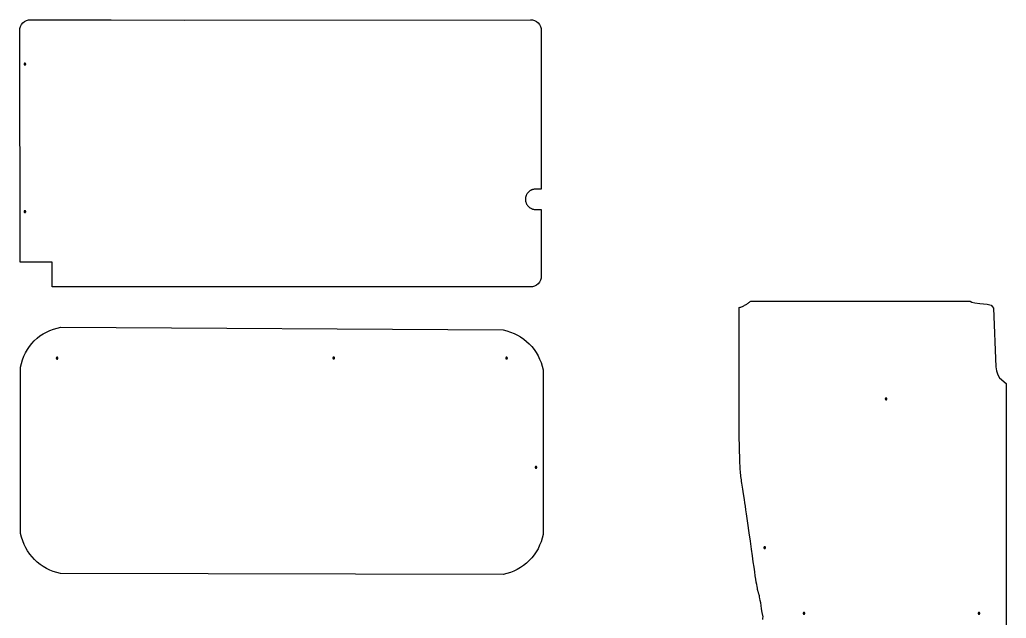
# Model space of a CAD drawing. Extents: x 1620 to 8689, y -9729 to -1582.
# Drawn here: x 1625 to 3908, y -8192 to -6808 of the extents above; entities that cross this region are included whole.
import ezdxf

# ---------------------------------------------------------------- set-up
doc = ezdxf.new("R2010")
doc.units = 0
doc.layers.add('Default_Layer', color=1, linetype='CONTINUOUS')

msp = doc.modelspace()

# ---------------------------------------------------------------- linework, layer by layer
at = {"layer": 'Default_Layer'}
for points in [[(2006.1, -6808.6), (2806.6, -6807.8, -0.414214), (2831.6, -6832.8), (2831.6, -7199.6), (2819.1, -7199.6), (2818.5, -7199.6), (2817.9, -7199.6), (2817.3, -7199.7), (2816.7, -7199.7), (2816.1, -7199.8), (2814.9, -7199.9), (2813.8, -7200.1), (2812.6, -7200.4), (2811.5, -7200.7), (2810.4, -7201.1), (2809.4, -7201.5), (2808.3, -7202), (2807.3, -7202.5), (2806.3, -7203), (2805.4, -7203.6), (2804.4, -7204.3), (2803.6, -7205), (2802.7, -7205.7), (2801.9, -7206.5), (2801.1, -7207.3), (2800.4, -7208.2), (2799.7, -7209.1), (2799, -7210), (2798.4, -7210.9), (2797.8, -7211.9), (2797.3, -7212.9), (2796.9, -7214), (2796.4, -7215.1), (2796.1, -7216.1), (2795.7, -7217.3), (2795.5, -7218.4), (2795.3, -7219.6), (2795.1, -7220.7), (2795.1, -7221.3), (2795, -7221.9), (2795, -7222.5), (2795, -7223.1), (2795, -7223.7), (2795, -7224.3), (2795.1, -7224.9), (2795.1, -7225.5), (2795.3, -7226.7), (2795.5, -7227.9), (2795.7, -7229), (2796.1, -7230.1), (2796.4, -7231.2), (2796.9, -7232.3), (2797.3, -7233.3), (2797.8, -7234.3), (2798.4, -7235.3), (2799, -7236.3), (2799.7, -7237.2), (2800.4, -7238.1), (2801.1, -7238.9), (2801.9, -7239.7), (2802.7, -7240.5), (2803.6, -7241.3), (2804.4, -7242), (2805.4, -7242.6), (2806.3, -7243.2), (2807.3, -7243.8), (2808.3, -7244.3), (2809.4, -7244.8), (2810.4, -7245.2), (2811.5, -7245.6), (2812.6, -7245.9), (2813.8, -7246.2), (2814.9, -7246.4), (2816.1, -7246.5), (2816.7, -7246.6), (2817.3, -7246.6), (2817.9, -7246.6), (2818.5, -7246.6), (2818.9, -7246.7), (2831.6, -7246.6), (2831.6, -7400.8, -0.414214), (2806.6, -7425.8), (2221.4, -7425.8), (1699.4, -7425.8), (1699.8, -7368.5), (1625.3, -7368.5), (1624.7, -6832.8, -0.414321), (1649.7, -6807.8), (1836.3, -6807.8), (2006.1, -6808.6)], [(2835.8, -7916.9), (2835.8, -7998.4, -0.306277), (2743.3, -8090.9), (1719.3, -8088.8, -0.306061), (1626.8, -7996.3), (1626.8, -7611.7, -0.321483), (1719.8, -7519.2), (2743.7, -7525.4, -0.304022), (2835.8, -7617.9), (2835.8, -7916.9)]]:
    msp.add_lwpolyline(points, format="xyb", close=True, dxfattribs=at)
for points in [[(1638.6, -6910.5), (1638.6, -6910.3), (1638.5, -6910.1), (1638.5, -6909.9), (1638.4, -6909.8), (1638.3, -6909.6), (1638.2, -6909.4), (1638.1, -6909.3), (1638, -6909.1), (1637.9, -6909), (1637.7, -6908.9), (1637.5, -6908.8), (1637.4, -6908.7), (1637.2, -6908.6), (1637, -6908.6), (1636.8, -6908.5), (1636.6, -6908.5), (1636.4, -6908.5), (1636.2, -6908.6), (1636, -6908.6), (1635.8, -6908.7), (1635.6, -6908.8), (1635.5, -6908.9), (1635.3, -6909), (1635.2, -6909.1), (1635, -6909.3), (1634.9, -6909.4), (1634.8, -6909.6), (1634.7, -6909.8), (1634.7, -6909.9), (1634.6, -6910.1), (1634.6, -6910.3), (1634.6, -6910.5), (1634.6, -6910.7), (1634.6, -6910.9), (1634.7, -6911.1), (1634.7, -6911.3), (1634.8, -6911.5), (1634.9, -6911.6), (1635, -6911.8), (1635.2, -6911.9), (1635.3, -6912.1), (1635.5, -6912.2), (1635.6, -6912.3), (1635.8, -6912.4), (1636, -6912.4), (1636.2, -6912.5), (1636.4, -6912.5), (1636.6, -6912.5), (1636.8, -6912.5), (1637, -6912.5), (1637.2, -6912.4), (1637.4, -6912.4), (1637.5, -6912.3), (1637.7, -6912.2), (1637.9, -6912.1), (1638, -6911.9), (1638.1, -6911.8), (1638.2, -6911.6), (1638.3, -6911.5), (1638.4, -6911.3), (1638.5, -6911.1), (1638.5, -6910.9), (1638.6, -6910.7), (1638.6, -6910.5)], [(1638.6, -7251.7), (1638.6, -7251.5), (1638.5, -7251.3), (1638.5, -7251.1), (1638.4, -7250.9), (1638.3, -7250.8), (1638.2, -7250.6), (1638.1, -7250.5), (1638, -7250.3), (1637.8, -7250.2), (1637.7, -7250.1), (1637.5, -7250), (1637.3, -7249.9), (1637.2, -7249.8), (1637, -7249.8), (1636.8, -7249.7), (1636.6, -7249.7), (1636.4, -7249.7), (1636.2, -7249.8), (1636, -7249.8), (1635.8, -7249.9), (1635.6, -7250), (1635.5, -7250.1), (1635.3, -7250.2), (1635.2, -7250.3), (1635, -7250.5), (1634.9, -7250.6), (1634.8, -7250.8), (1634.7, -7250.9), (1634.7, -7251.1), (1634.6, -7251.3), (1634.6, -7251.5), (1634.6, -7251.7), (1634.6, -7251.9), (1634.6, -7252.1), (1634.7, -7252.3), (1634.7, -7252.5), (1634.8, -7252.7), (1634.9, -7252.8), (1635, -7253), (1635.2, -7253.1), (1635.3, -7253.3), (1635.5, -7253.4), (1635.6, -7253.5), (1635.8, -7253.6), (1636, -7253.6), (1636.2, -7253.7), (1636.4, -7253.7), (1636.6, -7253.7), (1636.8, -7253.7), (1637, -7253.7), (1637.2, -7253.6), (1637.3, -7253.6), (1637.5, -7253.5), (1637.7, -7253.4), (1637.8, -7253.3), (1638, -7253.1), (1638.1, -7253), (1638.2, -7252.8), (1638.3, -7252.7), (1638.4, -7252.5), (1638.5, -7252.3), (1638.5, -7252.1), (1638.6, -7251.9), (1638.6, -7251.7)], [(1713.2, -7590.6), (1713.2, -7590.4), (1713.2, -7590.2), (1713.1, -7590.1), (1713, -7589.9), (1713, -7589.7), (1712.9, -7589.5), (1712.7, -7589.4), (1712.6, -7589.2), (1712.5, -7589.1), (1712.3, -7589), (1712.2, -7588.9), (1712, -7588.8), (1711.8, -7588.7), (1711.6, -7588.7), (1711.4, -7588.7), (1711.2, -7588.6), (1711, -7588.7), (1710.8, -7588.7), (1710.6, -7588.7), (1710.4, -7588.8), (1710.3, -7588.9), (1710.1, -7589), (1709.9, -7589.1), (1709.8, -7589.2), (1709.7, -7589.4), (1709.5, -7589.5), (1709.4, -7589.7), (1709.4, -7589.9), (1709.3, -7590.1), (1709.2, -7590.2), (1709.2, -7590.4), (1709.2, -7590.6), (1709.2, -7590.9), (1709.2, -7591.1), (1709.3, -7591.2), (1709.4, -7591.4), (1709.4, -7591.6), (1709.5, -7591.8), (1709.7, -7591.9), (1709.8, -7592.1), (1709.9, -7592.2), (1710.1, -7592.3), (1710.3, -7592.4), (1710.4, -7592.5), (1710.6, -7592.6), (1710.8, -7592.6), (1711, -7592.6), (1711.2, -7592.6), (1711.4, -7592.6), (1711.6, -7592.6), (1711.8, -7592.6), (1712, -7592.5), (1712.2, -7592.4), (1712.3, -7592.3), (1712.5, -7592.2), (1712.6, -7592.1), (1712.7, -7591.9), (1712.9, -7591.8), (1713, -7591.6), (1713, -7591.4), (1713.1, -7591.2), (1713.2, -7591.1), (1713.2, -7590.9), (1713.2, -7590.6)], [(2353.3, -7590.2), (2353.3, -7590), (2353.3, -7589.8), (2353.3, -7589.6), (2353.2, -7589.4), (2353.1, -7589.3), (2353, -7589.1), (2352.9, -7588.9), (2352.8, -7588.8), (2352.6, -7588.7), (2352.5, -7588.6), (2352.3, -7588.5), (2352.1, -7588.4), (2351.9, -7588.3), (2351.8, -7588.3), (2351.6, -7588.2), (2351.3, -7588.2), (2351.1, -7588.2), (2350.9, -7588.3), (2350.8, -7588.3), (2350.6, -7588.4), (2350.4, -7588.5), (2350.2, -7588.6), (2350.1, -7588.7), (2349.9, -7588.8), (2349.8, -7588.9), (2349.7, -7589.1), (2349.6, -7589.3), (2349.5, -7589.4), (2349.4, -7589.6), (2349.4, -7589.8), (2349.4, -7590), (2349.3, -7590.2), (2349.4, -7590.4), (2349.4, -7590.6), (2349.4, -7590.8), (2349.5, -7591), (2349.6, -7591.2), (2349.7, -7591.3), (2349.8, -7591.5), (2349.9, -7591.6), (2350.1, -7591.8), (2350.2, -7591.9), (2350.4, -7592), (2350.6, -7592.1), (2350.8, -7592.1), (2350.9, -7592.2), (2351.1, -7592.2), (2351.3, -7592.2), (2351.6, -7592.2), (2351.8, -7592.2), (2351.9, -7592.1), (2352.1, -7592.1), (2352.3, -7592), (2352.5, -7591.9), (2352.6, -7591.8), (2352.8, -7591.6), (2352.9, -7591.5), (2353, -7591.3), (2353.1, -7591.2), (2353.2, -7591), (2353.3, -7590.8), (2353.3, -7590.6), (2353.3, -7590.4), (2353.3, -7590.2)], [(2753.3, -7590.5), (2753.3, -7590.3), (2753.3, -7590.1), (2753.3, -7589.9), (2753.2, -7589.8), (2753.1, -7589.6), (2753, -7589.4), (2752.9, -7589.3), (2752.8, -7589.1), (2752.6, -7589), (2752.5, -7588.9), (2752.3, -7588.8), (2752.1, -7588.7), (2751.9, -7588.6), (2751.7, -7588.6), (2751.5, -7588.5), (2751.3, -7588.5), (2751.1, -7588.5), (2750.9, -7588.6), (2750.7, -7588.6), (2750.6, -7588.7), (2750.4, -7588.8), (2750.2, -7588.9), (2750.1, -7589), (2749.9, -7589.1), (2749.8, -7589.3), (2749.7, -7589.4), (2749.6, -7589.6), (2749.5, -7589.8), (2749.4, -7589.9), (2749.4, -7590.1), (2749.4, -7590.3), (2749.3, -7590.5), (2749.4, -7590.7), (2749.4, -7590.9), (2749.4, -7591.1), (2749.5, -7591.3), (2749.6, -7591.5), (2749.7, -7591.7), (2749.8, -7591.8), (2749.9, -7592), (2750.1, -7592.1), (2750.2, -7592.2), (2750.4, -7592.3), (2750.6, -7592.4), (2750.7, -7592.4), (2750.9, -7592.5), (2751.1, -7592.5), (2751.3, -7592.5), (2751.5, -7592.5), (2751.7, -7592.5), (2751.9, -7592.4), (2752.1, -7592.4), (2752.3, -7592.3), (2752.5, -7592.2), (2752.6, -7592.1), (2752.8, -7592), (2752.9, -7591.8), (2753, -7591.7), (2753.1, -7591.5), (2753.2, -7591.3), (2753.3, -7591.1), (2753.3, -7590.9), (2753.3, -7590.7), (2753.3, -7590.5)], [(3627.7, -7684.8), (3627.7, -7685), (3627.8, -7685.2), (3627.8, -7685.4), (3627.9, -7685.6), (3628, -7685.8), (3628.1, -7685.9), (3628.2, -7686.1), (3628.3, -7686.2), (3628.5, -7686.4), (3628.6, -7686.5), (3628.8, -7686.6), (3628.9, -7686.7), (3629.1, -7686.7), (3629.3, -7686.8), (3629.5, -7686.8), (3629.7, -7686.8), (3629.9, -7686.8), (3630.1, -7686.8), (3630.3, -7686.7), (3630.5, -7686.7), (3630.7, -7686.6), (3630.8, -7686.5), (3631, -7686.4), (3631.1, -7686.2), (3631.3, -7686.1), (3631.4, -7685.9), (3631.5, -7685.8), (3631.6, -7685.6), (3631.6, -7685.4), (3631.7, -7685.2), (3631.7, -7685), (3631.7, -7684.8), (3631.7, -7684.6), (3631.7, -7684.4), (3631.6, -7684.2), (3631.6, -7684), (3631.5, -7683.9), (3631.4, -7683.7), (3631.3, -7683.5), (3631.1, -7683.4), (3631, -7683.3), (3630.8, -7683.2), (3630.7, -7683.1), (3630.5, -7683), (3630.3, -7682.9), (3630.1, -7682.9), (3629.9, -7682.8), (3629.7, -7682.8), (3629.5, -7682.8), (3629.3, -7682.9), (3629.1, -7682.9), (3628.9, -7683), (3628.8, -7683.1), (3628.6, -7683.2), (3628.5, -7683.3), (3628.3, -7683.4), (3628.2, -7683.5), (3628.1, -7683.7), (3628, -7683.9), (3627.9, -7684), (3627.8, -7684.2), (3627.8, -7684.4), (3627.7, -7684.6), (3627.7, -7684.8)], [(2821.4, -7843.2), (2821.4, -7843), (2821.4, -7842.8), (2821.3, -7842.6), (2821.3, -7842.5), (2821.2, -7842.3), (2821.1, -7842.1), (2821, -7842), (2820.8, -7841.8), (2820.7, -7841.7), (2820.5, -7841.6), (2820.4, -7841.5), (2820.2, -7841.4), (2820, -7841.3), (2819.8, -7841.3), (2819.6, -7841.2), (2819.4, -7841.2), (2819.2, -7841.2), (2819, -7841.3), (2818.8, -7841.3), (2818.6, -7841.4), (2818.5, -7841.5), (2818.3, -7841.6), (2818.1, -7841.7), (2818, -7841.8), (2817.9, -7842), (2817.8, -7842.1), (2817.7, -7842.3), (2817.6, -7842.5), (2817.5, -7842.6), (2817.5, -7842.8), (2817.4, -7843), (2817.4, -7843.2), (2817.4, -7843.4), (2817.5, -7843.6), (2817.5, -7843.8), (2817.6, -7844), (2817.7, -7844.2), (2817.8, -7844.4), (2817.9, -7844.5), (2818, -7844.6), (2818.1, -7844.8), (2818.3, -7844.9), (2818.5, -7845), (2818.6, -7845.1), (2818.8, -7845.1), (2819, -7845.2), (2819.2, -7845.2), (2819.4, -7845.2), (2819.6, -7845.2), (2819.8, -7845.2), (2820, -7845.1), (2820.2, -7845.1), (2820.4, -7845), (2820.5, -7844.9), (2820.7, -7844.8), (2820.8, -7844.6), (2821, -7844.5), (2821.1, -7844.4), (2821.2, -7844.2), (2821.3, -7844), (2821.3, -7843.8), (2821.4, -7843.6), (2821.4, -7843.4), (2821.4, -7843.2)], [(3346.7, -8028.8), (3346.7, -8029), (3346.8, -8029.2), (3346.8, -8029.4), (3346.9, -8029.6), (3347, -8029.8), (3347.1, -8029.9), (3347.2, -8030.1), (3347.3, -8030.2), (3347.5, -8030.4), (3347.6, -8030.5), (3347.8, -8030.6), (3347.9, -8030.7), (3348.1, -8030.7), (3348.3, -8030.8), (3348.5, -8030.8), (3348.7, -8030.8), (3348.9, -8030.8), (3349.1, -8030.8), (3349.3, -8030.7), (3349.5, -8030.7), (3349.7, -8030.6), (3349.8, -8030.5), (3350, -8030.4), (3350.1, -8030.2), (3350.3, -8030.1), (3350.4, -8029.9), (3350.5, -8029.8), (3350.6, -8029.6), (3350.6, -8029.4), (3350.7, -8029.2), (3350.7, -8029), (3350.7, -8028.8), (3350.7, -8028.6), (3350.7, -8028.4), (3350.6, -8028.2), (3350.6, -8028), (3350.5, -8027.9), (3350.4, -8027.7), (3350.3, -8027.5), (3350.1, -8027.4), (3350, -8027.3), (3349.8, -8027.2), (3349.7, -8027.1), (3349.5, -8027), (3349.3, -8026.9), (3349.1, -8026.9), (3348.9, -8026.8), (3348.7, -8026.8), (3348.5, -8026.8), (3348.3, -8026.9), (3348.1, -8026.9), (3347.9, -8027), (3347.8, -8027.1), (3347.6, -8027.2), (3347.5, -8027.3), (3347.3, -8027.4), (3347.2, -8027.5), (3347.1, -8027.7), (3347, -8027.9), (3346.9, -8028), (3346.8, -8028.2), (3346.8, -8028.4), (3346.7, -8028.6), (3346.7, -8028.8)], [(3437.7, -8180.8), (3437.7, -8181), (3437.8, -8181.2), (3437.8, -8181.4), (3437.9, -8181.6), (3438, -8181.8), (3438.1, -8181.9), (3438.2, -8182.1), (3438.3, -8182.2), (3438.5, -8182.4), (3438.6, -8182.5), (3438.8, -8182.6), (3438.9, -8182.7), (3439.1, -8182.7), (3439.3, -8182.8), (3439.5, -8182.8), (3439.7, -8182.8), (3439.9, -8182.8), (3440.1, -8182.8), (3440.3, -8182.7), (3440.5, -8182.7), (3440.7, -8182.6), (3440.8, -8182.5), (3441, -8182.4), (3441.1, -8182.2), (3441.3, -8182.1), (3441.4, -8181.9), (3441.5, -8181.8), (3441.6, -8181.6), (3441.6, -8181.4), (3441.7, -8181.2), (3441.7, -8181), (3441.7, -8180.8), (3441.7, -8180.6), (3441.7, -8180.4), (3441.6, -8180.2), (3441.6, -8180), (3441.5, -8179.9), (3441.4, -8179.7), (3441.3, -8179.5), (3441.1, -8179.4), (3441, -8179.3), (3440.8, -8179.2), (3440.7, -8179.1), (3440.5, -8179), (3440.3, -8178.9), (3440.1, -8178.9), (3439.9, -8178.8), (3439.7, -8178.8), (3439.5, -8178.8), (3439.3, -8178.9), (3439.1, -8178.9), (3438.9, -8179), (3438.8, -8179.1), (3438.6, -8179.2), (3438.5, -8179.3), (3438.3, -8179.4), (3438.2, -8179.5), (3438.1, -8179.7), (3438, -8179.9), (3437.9, -8180), (3437.8, -8180.2), (3437.8, -8180.4), (3437.7, -8180.6), (3437.7, -8180.8)], [(3842.7, -8180.8), (3842.7, -8181), (3842.8, -8181.2), (3842.8, -8181.4), (3842.9, -8181.6), (3843, -8181.8), (3843.1, -8181.9), (3843.2, -8182.1), (3843.3, -8182.2), (3843.5, -8182.4), (3843.6, -8182.5), (3843.8, -8182.6), (3843.9, -8182.7), (3844.1, -8182.7), (3844.3, -8182.8), (3844.5, -8182.8), (3844.7, -8182.8), (3844.9, -8182.8), (3845.1, -8182.8), (3845.3, -8182.7), (3845.5, -8182.7), (3845.7, -8182.6), (3845.8, -8182.5), (3846, -8182.4), (3846.1, -8182.2), (3846.3, -8182.1), (3846.4, -8181.9), (3846.5, -8181.8), (3846.6, -8181.6), (3846.6, -8181.4), (3846.7, -8181.2), (3846.7, -8181), (3846.7, -8180.8), (3846.7, -8180.6), (3846.7, -8180.4), (3846.6, -8180.2), (3846.6, -8180), (3846.5, -8179.9), (3846.4, -8179.7), (3846.3, -8179.5), (3846.1, -8179.4), (3846, -8179.3), (3845.8, -8179.2), (3845.7, -8179.1), (3845.5, -8179), (3845.3, -8178.9), (3845.1, -8178.9), (3844.9, -8178.8), (3844.7, -8178.8), (3844.5, -8178.8), (3844.3, -8178.9), (3844.1, -8178.9), (3843.9, -8179), (3843.8, -8179.1), (3843.6, -8179.2), (3843.5, -8179.3), (3843.3, -8179.4), (3843.2, -8179.5), (3843.1, -8179.7), (3843, -8179.9), (3842.9, -8180), (3842.8, -8180.2), (3842.8, -8180.4), (3842.7, -8180.6), (3842.7, -8180.8)]]:
    msp.add_lwpolyline(points, close=True, dxfattribs=at)
msp.add_lwpolyline([(3344.6, -8195), (3344.7, -8192.1), (3344.8, -8189.3), (3343.1, -8179), (3341.7, -8170.2), (3340.5, -8162.6), (3339.4, -8156.3), (3338.5, -8151.1), (3337.6, -8146.8), (3337, -8143.3), (3336.4, -8140.6), (3335.9, -8138.4), (3335.4, -8136.7), (3335, -8135.4), (3334.6, -8134.3), (3334, -8132.2), (3333.6, -8131.1), (3333.2, -8129.6), (3332.8, -8127.8), (3332.3, -8125.5), (3331.7, -8122.6), (3331, -8118.9), (3330.2, -8114.3), (3329.3, -8108.8), (3328.3, -8102.1), (3327, -8094.2), (3325.6, -8085), (3324.1, -8074.3), (3322.3, -8062), (3320.3, -8048), (3318, -8032.1), (3315.5, -8014.3), (3312.7, -7994.4), (3309.7, -7972.3), (3308.1, -7961.2), (3306.6, -7950.9), (3305.3, -7941.5), (3304, -7932.8), (3302.8, -7924.9), (3301.7, -7917.6), (3299.7, -7904.7), (3298, -7893.7), (3296.5, -7884.2), (3295.8, -7879.9), (3295.3, -7875.8), (3294.7, -7871.9), (3294.2, -7868), (3293.8, -7864.2), (3293.3, -7860.3), (3293, -7856.4), (3292.6, -7852.4), (3292.3, -7848.2), (3292, -7843.8), (3291.7, -7839), (3291.5, -7834), (3291.2, -7828.5), (3291, -7822.5), (3290.8, -7816.1), (3290.6, -7809.1), (3290.4, -7801.4), (3290.2, -7793.1), (3289.8, -7774.3), (3289.8, -7734.3), (3289.8, -7629.3), (3289.8, -7473.6), (3291.6, -7473), (3293.4, -7472.4), (3295.2, -7471.6), (3297, -7470.9), (3298.8, -7470.1), (3300.5, -7469.3), (3302.3, -7468.4), (3304, -7467.5), (3305.7, -7466.5), (3307.3, -7465.5), (3309, -7464.4), (3310.6, -7463.4), (3312.2, -7462.2), (3313.7, -7461.1), (3315.3, -7459.9), (3316.8, -7458.6), (3495.9, -7458.7), (3824.6, -7458.7), (3828.4, -7460.9), (3834.7, -7462.5), (3846.8, -7464.4), (3863.9, -7466), (3872.5, -7468.4), (3876.2, -7472), (3878.2, -7475.2), (3883.5, -7611), (3885, -7619.7), (3888.3, -7629.1), (3892.5, -7635.8), (3907.8, -7649.5), (3907.8, -7649.5), (3907.8, -9145.3)], dxfattribs=at)

doc.saveas('drawing.dxf')
